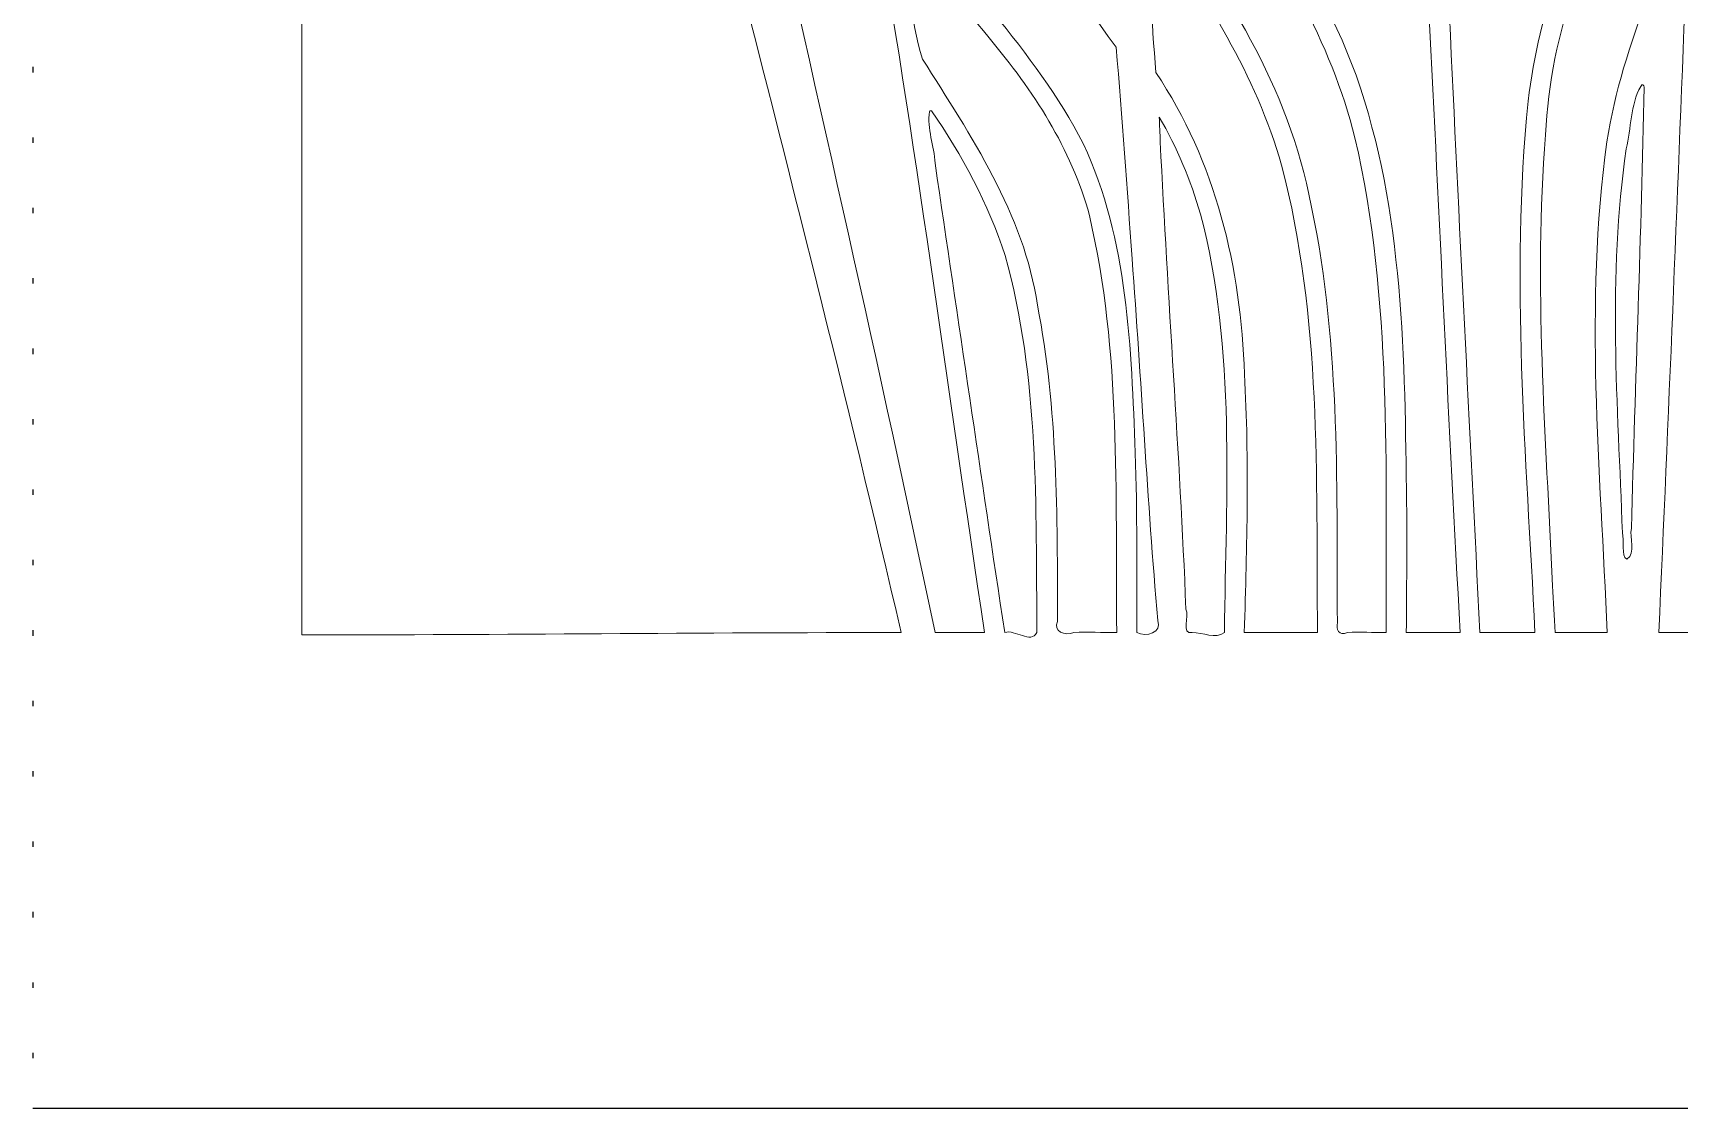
# Model space of a CAD drawing. Header units: millimetres. Extents: x -142 to 123, y -81 to 94.
# Drawn here: x -9.4 to 70.9, y -81 to -28.6 of the extents above; entities that cross this region are included whole.
import ezdxf
from ezdxf.lldxf.tags import DXFTag

# ---------------------------------------------------------------- set-up
doc = ezdxf.new("R2010")
doc.units = ezdxf.units.MM
doc.header["$MEASUREMENT"] = 0
doc.layers.add('Capa 1', color=7, linetype='Continuous')
tags = doc.linetypes.add('New Line37', pattern=[43299213.0, 3330708.7, -39968504.3]).pattern_tags.tags
tags[6:7] = [DXFTag(74, 4), DXFTag(75, 0), DXFTag(340, '0'), DXFTag(46, 1.0), DXFTag(50, 0.0), DXFTag(44, 0.0), DXFTag(45, 0.0)]
tags[4:5] = [DXFTag(74, 4), DXFTag(75, 0), DXFTag(340, '0'), DXFTag(46, 1.0), DXFTag(50, 0.0), DXFTag(44, 0.0), DXFTag(45, 0.0)]
tags = doc.linetypes.add('New Line38', pattern=[43299213.0, 3330708.7, -39968504.3]).pattern_tags.tags
tags[6:7] = [DXFTag(74, 4), DXFTag(75, 0), DXFTag(340, '0'), DXFTag(46, 1.0), DXFTag(50, 0.0), DXFTag(44, 0.0), DXFTag(45, 0.0)]
tags[4:5] = [DXFTag(74, 4), DXFTag(75, 0), DXFTag(340, '0'), DXFTag(46, 1.0), DXFTag(50, 0.0), DXFTag(44, 0.0), DXFTag(45, 0.0)]
tags = doc.linetypes.add('New Line39', pattern=[43299213.0, 3330708.7, -39968504.3]).pattern_tags.tags
tags[6:7] = [DXFTag(74, 4), DXFTag(75, 0), DXFTag(340, '0'), DXFTag(46, 1.0), DXFTag(50, 0.0), DXFTag(44, 0.0), DXFTag(45, 0.0)]
tags[4:5] = [DXFTag(74, 4), DXFTag(75, 0), DXFTag(340, '0'), DXFTag(46, 1.0), DXFTag(50, 0.0), DXFTag(44, 0.0), DXFTag(45, 0.0)]
tags = doc.linetypes.add('New Line40', pattern=[43299213.0, 3330708.7, -39968504.3]).pattern_tags.tags
tags[6:7] = [DXFTag(74, 4), DXFTag(75, 0), DXFTag(340, '0'), DXFTag(46, 1.0), DXFTag(50, 0.0), DXFTag(44, 0.0), DXFTag(45, 0.0)]
tags[4:5] = [DXFTag(74, 4), DXFTag(75, 0), DXFTag(340, '0'), DXFTag(46, 1.0), DXFTag(50, 0.0), DXFTag(44, 0.0), DXFTag(45, 0.0)]
tags = doc.linetypes.add('New Line41', pattern=[43299213.0, 3330708.7, -39968504.3]).pattern_tags.tags
tags[6:7] = [DXFTag(74, 4), DXFTag(75, 0), DXFTag(340, '0'), DXFTag(46, 1.0), DXFTag(50, 0.0), DXFTag(44, 0.0), DXFTag(45, 0.0)]
tags[4:5] = [DXFTag(74, 4), DXFTag(75, 0), DXFTag(340, '0'), DXFTag(46, 1.0), DXFTag(50, 0.0), DXFTag(44, 0.0), DXFTag(45, 0.0)]
tags = doc.linetypes.add('New Line42', pattern=[43299213.0, 3330708.7, -39968504.3]).pattern_tags.tags
tags[6:7] = [DXFTag(74, 4), DXFTag(75, 0), DXFTag(340, '0'), DXFTag(46, 1.0), DXFTag(50, 0.0), DXFTag(44, 0.0), DXFTag(45, 0.0)]
tags[4:5] = [DXFTag(74, 4), DXFTag(75, 0), DXFTag(340, '0'), DXFTag(46, 1.0), DXFTag(50, 0.0), DXFTag(44, 0.0), DXFTag(45, 0.0)]
tags = doc.linetypes.add('New Line43', pattern=[43299213.0, 3330708.7, -39968504.3]).pattern_tags.tags
tags[6:7] = [DXFTag(74, 4), DXFTag(75, 0), DXFTag(340, '0'), DXFTag(46, 1.0), DXFTag(50, 0.0), DXFTag(44, 0.0), DXFTag(45, 0.0)]
tags[4:5] = [DXFTag(74, 4), DXFTag(75, 0), DXFTag(340, '0'), DXFTag(46, 1.0), DXFTag(50, 0.0), DXFTag(44, 0.0), DXFTag(45, 0.0)]
tags = doc.linetypes.add('New Line44', pattern=[43299213.0, 3330708.7, -39968504.3]).pattern_tags.tags
tags[6:7] = [DXFTag(74, 4), DXFTag(75, 0), DXFTag(340, '0'), DXFTag(46, 1.0), DXFTag(50, 0.0), DXFTag(44, 0.0), DXFTag(45, 0.0)]
tags[4:5] = [DXFTag(74, 4), DXFTag(75, 0), DXFTag(340, '0'), DXFTag(46, 1.0), DXFTag(50, 0.0), DXFTag(44, 0.0), DXFTag(45, 0.0)]
tags = doc.linetypes.add('New Line45', pattern=[43299213.0, 3330708.7, -39968504.3]).pattern_tags.tags
tags[6:7] = [DXFTag(74, 4), DXFTag(75, 0), DXFTag(340, '0'), DXFTag(46, 1.0), DXFTag(50, 0.0), DXFTag(44, 0.0), DXFTag(45, 0.0)]
tags[4:5] = [DXFTag(74, 4), DXFTag(75, 0), DXFTag(340, '0'), DXFTag(46, 1.0), DXFTag(50, 0.0), DXFTag(44, 0.0), DXFTag(45, 0.0)]
tags = doc.linetypes.add('New Line46', pattern=[43299213.0, 3330708.7, -39968504.3]).pattern_tags.tags
tags[6:7] = [DXFTag(74, 4), DXFTag(75, 0), DXFTag(340, '0'), DXFTag(46, 1.0), DXFTag(50, 0.0), DXFTag(44, 0.0), DXFTag(45, 0.0)]
tags[4:5] = [DXFTag(74, 4), DXFTag(75, 0), DXFTag(340, '0'), DXFTag(46, 1.0), DXFTag(50, 0.0), DXFTag(44, 0.0), DXFTag(45, 0.0)]
tags = doc.linetypes.add('New Line47', pattern=[43299213.0, 3330708.7, -39968504.3]).pattern_tags.tags
tags[6:7] = [DXFTag(74, 4), DXFTag(75, 0), DXFTag(340, '0'), DXFTag(46, 1.0), DXFTag(50, 0.0), DXFTag(44, 0.0), DXFTag(45, 0.0)]
tags[4:5] = [DXFTag(74, 4), DXFTag(75, 0), DXFTag(340, '0'), DXFTag(46, 1.0), DXFTag(50, 0.0), DXFTag(44, 0.0), DXFTag(45, 0.0)]
tags = doc.linetypes.add('New Line48', pattern=[43299213.0, 3330708.7, -39968504.3]).pattern_tags.tags
tags[6:7] = [DXFTag(74, 4), DXFTag(75, 0), DXFTag(340, '0'), DXFTag(46, 1.0), DXFTag(50, 0.0), DXFTag(44, 0.0), DXFTag(45, 0.0)]
tags[4:5] = [DXFTag(74, 4), DXFTag(75, 0), DXFTag(340, '0'), DXFTag(46, 1.0), DXFTag(50, 0.0), DXFTag(44, 0.0), DXFTag(45, 0.0)]
tags = doc.linetypes.add('New Line49', pattern=[43299213.0, 3330708.7, -39968504.3]).pattern_tags.tags
tags[6:7] = [DXFTag(74, 4), DXFTag(75, 0), DXFTag(340, '0'), DXFTag(46, 1.0), DXFTag(50, 0.0), DXFTag(44, 0.0), DXFTag(45, 0.0)]
tags[4:5] = [DXFTag(74, 4), DXFTag(75, 0), DXFTag(340, '0'), DXFTag(46, 1.0), DXFTag(50, 0.0), DXFTag(44, 0.0), DXFTag(45, 0.0)]
tags = doc.linetypes.add('New Line50', pattern=[43299213.0, 3330708.7, -39968504.3]).pattern_tags.tags
tags[6:7] = [DXFTag(74, 4), DXFTag(75, 0), DXFTag(340, '0'), DXFTag(46, 1.0), DXFTag(50, 0.0), DXFTag(44, 0.0), DXFTag(45, 0.0)]
tags[4:5] = [DXFTag(74, 4), DXFTag(75, 0), DXFTag(340, '0'), DXFTag(46, 1.0), DXFTag(50, 0.0), DXFTag(44, 0.0), DXFTag(45, 0.0)]
tags = doc.linetypes.add('New Line51', pattern=[43299213.0, 3330708.7, -39968504.3]).pattern_tags.tags
tags[6:7] = [DXFTag(74, 4), DXFTag(75, 0), DXFTag(340, '0'), DXFTag(46, 1.0), DXFTag(50, 0.0), DXFTag(44, 0.0), DXFTag(45, 0.0)]
tags[4:5] = [DXFTag(74, 4), DXFTag(75, 0), DXFTag(340, '0'), DXFTag(46, 1.0), DXFTag(50, 0.0), DXFTag(44, 0.0), DXFTag(45, 0.0)]

msp = doc.modelspace()

# ---------------------------------------------------------------- linework, layer by layer
at = {"layer": 'Capa 1', "lineweight": 25}
msp.add_open_spline([(-9.4207, -81.0296), (-9.4207, -81.0296), (123.0236, -81.0296), (123.0236, -81.0296), (123.0236, -81.0296), (123.0236, -81.0296), (123.0236, 93.5119), (123.0236, 93.5119), (123.0236, 93.5119), (123.0236, 93.5119), (-9.4207, 93.5119), (-9.4207, 93.5119)], degree=3, knots=[0, 0, 0, 0, 0.25, 0.25, 0.25, 0.25, 0.5, 0.5, 0.5, 0.5, 1, 1, 1, 1], dxfattribs=at)
at = {"layer": 'Capa 1', "color": 2, "lineweight": 20}
for points, knots in [([(3.7086, -57.9337), (13.4541, -57.9337), (23.1996, -57.8179), (32.9451, -57.8179), (32.9451, -57.8179), (27.6593, -35.0087), (21.378, -12.5568), (16.2316, 10.2852), (16.2316, 10.2852), (14.7231, 17.1935), (13.3444, 24.1328), (12.2249, 31.1152), (12.2249, 31.1152), (10.8406, 33.4753), (9.647, 35.9491), (8.5786, 38.4657), (8.5786, 38.4657), (7.0499, 40.0842), (5.4245, 41.6111), (3.7086, 43.0298), (3.7086, 43.0298), (3.7086, 9.3754), (3.7086, -24.2791), (3.7086, -57.9335), (3.7086, -57.9335), (3.7086, -57.9335), (3.7086, -57.9337), (3.7086, -57.9337)], [0, 0, 0, 0, 0.125, 0.125, 0.125, 0.125, 0.25, 0.25, 0.25, 0.25, 0.375, 0.375, 0.375, 0.375, 0.5, 0.5, 0.5, 0.5, 0.625, 0.625, 0.625, 0.625, 0.75, 0.75, 0.75, 0.75, 1, 1, 1, 1]), ([(18.2855, 20.0439), (22.6137, -6.1708), (29.1731, -31.8239), (34.5987, -57.818), (34.5987, -57.818), (35.4035, -57.818), (36.2082, -57.818), (37.013, -57.818), (37.013, -57.818), (35.1866, -45.7497), (33.6296, -33.7509), (31.5312, -21.7272), (31.5312, -21.7272), (31.5312, -21.7272), (31.2666, -20.8342), (31.2666, -20.8342), (31.2666, -20.8342), (31.4931, -20.3035), (31.131, -19.6916), (31.1243, -19.1333), (31.1243, -19.1333), (28.9839, -7.2332), (26.4914, 4.7171), (22.0806, 15.9925), (22.0806, 15.9925), (21.543, 17.2034), (21.1753, 18.5316), (20.2296, 19.5035), (20.2296, 19.5035), (19.4407, 20.5274), (18.6516, 21.5512), (17.8721, 22.5823), (17.8721, 22.5823), (18.0099, 21.7362), (18.1477, 20.8901), (18.2855, 20.044), (18.2855, 20.044), (18.2855, 20.044), (18.2855, 20.0439), (18.2855, 20.0439)], [0, 0, 0, 0, 0.0909091, 0.0909091, 0.0909091, 0.0909091, 0.1818182, 0.1818182, 0.1818182, 0.1818182, 0.2727273, 0.2727273, 0.2727273, 0.2727273, 0.3636364, 0.3636364, 0.3636364, 0.3636364, 0.4545455, 0.4545455, 0.4545455, 0.4545455, 0.5454545, 0.5454545, 0.5454545, 0.5454545, 0.6363636, 0.6363636, 0.6363636, 0.6363636, 0.7272727, 0.7272727, 0.7272727, 0.7272727, 0.8181818, 0.8181818, 0.8181818, 0.8181818, 1, 1, 1, 1]), ([(85.622, -5.2899), (81.0642, -11.2364), (76.3127, -17.0988), (72.3057, -23.4134), (72.3057, -23.4134), (71.7518, -24.3244), (71.0865, -25.2689), (71.2156, -26.3921), (71.2156, -26.3921), (70.812, -36.9072), (70.3852, -47.3058), (69.9124, -57.818), (69.9124, -57.818), (71.0562, -57.818), (72.1999, -57.818), (73.3437, -57.818), (73.3437, -57.818), (73.148, -49.8069), (72.5689, -41.8882), (73.2413, -33.8856), (73.2413, -33.8856), (73.6729, -30.0128), (75.0678, -26.2172), (77.5688, -23.2072), (77.5688, -23.2072), (79.6349, -20.4717), (81.9722, -17.9567), (84.3157, -15.4599), (84.3157, -15.4599), (84.8922, -15.5219), (84.6778, -14.7236), (84.7705, -14.3768), (84.7705, -14.3768), (85.2366, -10.9411), (85.854, -7.5286), (86.5068, -4.1242), (86.5068, -4.1242), (86.2119, -4.5128), (85.917, -4.9014), (85.6221, -5.29), (85.6221, -5.29), (85.6221, -5.29), (85.622, -5.2899), (85.622, -5.2899)], [0, 0, 0, 0, 0.0833333, 0.0833333, 0.0833333, 0.0833333, 0.1666667, 0.1666667, 0.1666667, 0.1666667, 0.25, 0.25, 0.25, 0.25, 0.3333333, 0.3333333, 0.3333333, 0.3333333, 0.4166667, 0.4166667, 0.4166667, 0.4166667, 0.5, 0.5, 0.5, 0.5, 0.5833333, 0.5833333, 0.5833333, 0.5833333, 0.6666667, 0.6666667, 0.6666667, 0.6666667, 0.75, 0.75, 0.75, 0.75, 0.8333333, 0.8333333, 0.8333333, 0.8333333, 1, 1, 1, 1]), ([(44.0659, -8.3657), (44.1793, -10.3949), (44.2461, -12.4278), (44.4462, -14.4511), (44.4462, -14.4511), (48.5717, -19.4239), (52.9099, -24.4668), (55.1411, -30.6153), (55.1411, -30.6153), (57.4913, -37.3038), (57.5116, -44.4953), (57.6092, -51.501), (57.6092, -51.501), (57.631, -53.6452), (57.6046, -55.6737), (57.5927, -57.8179), (57.5927, -57.8179), (58.4691, -57.8179), (59.3456, -57.8179), (60.222, -57.8179), (60.222, -57.8179), (59.6561, -47.6729), (59.2136, -37.6374), (58.6924, -27.49), (58.6924, -27.49), (56.1014, -22.6958), (52.8639, -18.3196), (49.4863, -14.0435), (49.4863, -14.0435), (47.708, -11.8215), (45.8701, -9.6482), (44.0163, -7.4892), (44.0163, -7.4892), (44.0328, -7.7813), (44.0494, -8.0735), (44.0659, -8.3656), (44.0659, -8.3656), (44.0659, -8.3656), (44.0659, -8.3657), (44.0659, -8.3657)], [0, 0, 0, 0, 0.0909091, 0.0909091, 0.0909091, 0.0909091, 0.1818182, 0.1818182, 0.1818182, 0.1818182, 0.2727273, 0.2727273, 0.2727273, 0.2727273, 0.3636364, 0.3636364, 0.3636364, 0.3636364, 0.4545455, 0.4545455, 0.4545455, 0.4545455, 0.5454545, 0.5454545, 0.5454545, 0.5454545, 0.6363636, 0.6363636, 0.6363636, 0.6363636, 0.7272727, 0.7272727, 0.7272727, 0.7272727, 0.8181818, 0.8181818, 0.8181818, 0.8181818, 1, 1, 1, 1]), ([(69.2095, -12.4833), (65.7347, -17.3644), (62.4142, -22.3543), (59.701, -27.7134), (59.701, -27.7134), (60.1621, -37.7884), (60.6856, -47.7447), (61.181, -57.818), (61.181, -57.818), (62.0767, -57.818), (62.9724, -57.818), (63.8682, -57.818), (63.8682, -57.818), (63.4486, -49.1475), (62.663, -40.5502), (63.5392, -31.8829), (63.5392, -31.8829), (64.069, -27.46), (65.6135, -23.1333), (68.2838, -19.5566), (68.2838, -19.5566), (68.7399, -18.8091), (69.4726, -18.1713), (69.7032, -17.348), (69.7032, -17.348), (69.7732, -15.4014), (69.8079, -13.4533), (69.9039, -11.5077), (69.9039, -11.5077), (69.6724, -11.8329), (69.4409, -12.1581), (69.2094, -12.4834), (69.2094, -12.4834), (69.2094, -12.4834), (69.2095, -12.4833), (69.2095, -12.4833)], [0, 0, 0, 0, 0.1, 0.1, 0.1, 0.1, 0.2, 0.2, 0.2, 0.2, 0.3, 0.3, 0.3, 0.3, 0.4, 0.4, 0.4, 0.4, 0.5, 0.5, 0.5, 0.5, 0.6, 0.6, 0.6, 0.6, 0.7, 0.7, 0.7, 0.7, 0.8, 0.8, 0.8, 0.8, 1, 1, 1, 1]), ([(30.969, -12.7809), (31.4477, -15.7203), (32.0326, -18.6441), (32.5482, -21.5783), (32.5482, -21.5783), (35.6473, -25.698), (39.4452, -29.3504), (41.8313, -33.9582), (41.8313, -33.9582), (44.0256, -38.6485), (44.1674, -43.9541), (44.3697, -49.0447), (44.3697, -49.0447), (44.4634, -52.004), (44.4431, -54.8577), (44.4461, -57.818), (44.4461, -57.818), (44.8932, -58.0536), (45.7023, -57.831), (45.4625, -57.2287), (45.4625, -57.2287), (44.9567, -51.3543), (44.6554, -45.4644), (44.2139, -39.5849), (44.2139, -39.5849), (43.9698, -36.1391), (43.7409, -32.6919), (43.4291, -29.2513), (43.4291, -29.2513), (39.4028, -23.6072), (35.0962, -18.1534), (30.9524, -12.6073), (30.9524, -12.6073), (30.9524, -12.6073), (30.9613, -12.7005), (30.9613, -12.7005), (30.9613, -12.7005), (30.9613, -12.7005), (30.969, -12.7809), (30.969, -12.7809)], [0, 0, 0, 0, 0.0909091, 0.0909091, 0.0909091, 0.0909091, 0.1818182, 0.1818182, 0.1818182, 0.1818182, 0.2727273, 0.2727273, 0.2727273, 0.2727273, 0.3636364, 0.3636364, 0.3636364, 0.3636364, 0.4545455, 0.4545455, 0.4545455, 0.4545455, 0.5454545, 0.5454545, 0.5454545, 0.5454545, 0.6363636, 0.6363636, 0.6363636, 0.6363636, 0.7272727, 0.7272727, 0.7272727, 0.7272727, 0.8181818, 0.8181818, 0.8181818, 0.8181818, 1, 1, 1, 1]), ([(44.5289, -16.6008), (44.6576, -18.1574), (44.6074, -19.7685), (44.8838, -21.2886), (44.8838, -21.2886), (48.412, -25.7878), (51.6502, -30.7404), (52.8344, -36.4201), (52.8344, -36.4201), (54.3772, -43.2761), (54.1964, -50.3529), (54.2296, -57.335), (54.2296, -57.335), (54.1572, -57.6566), (54.2946, -58.0063), (54.7153, -57.818), (54.7153, -57.818), (55.3354, -57.7557), (55.9799, -57.8377), (56.6087, -57.818), (56.6087, -57.818), (56.5747, -49.722), (56.9133, -41.6236), (55.0889, -33.6756), (55.0889, -33.6756), (53.9005, -28.9717), (51.4396, -24.7131), (48.48, -20.9242), (48.48, -20.9242), (47.2, -19.2226), (45.8324, -17.5895), (44.4875, -15.9394), (44.4875, -15.9394), (44.5013, -16.1599), (44.5151, -16.3804), (44.5288, -16.6009), (44.5288, -16.6009), (44.5288, -16.6009), (44.5289, -16.6008), (44.5289, -16.6008)], [0, 0, 0, 0, 0.0909091, 0.0909091, 0.0909091, 0.0909091, 0.1818182, 0.1818182, 0.1818182, 0.1818182, 0.2727273, 0.2727273, 0.2727273, 0.2727273, 0.3636364, 0.3636364, 0.3636364, 0.3636364, 0.4545455, 0.4545455, 0.4545455, 0.4545455, 0.5454545, 0.5454545, 0.5454545, 0.5454545, 0.6363636, 0.6363636, 0.6363636, 0.6363636, 0.7272727, 0.7272727, 0.7272727, 0.7272727, 0.8181818, 0.8181818, 0.8181818, 0.8181818, 1, 1, 1, 1]), ([(69.3749, -19.6105), (66.3902, -23.6089), (64.6256, -28.5167), (64.3875, -33.5292), (64.3875, -33.5292), (63.7968, -40.8579), (64.4026, -48.2081), (64.7326, -55.534), (64.7326, -55.534), (64.7715, -56.3339), (64.8096, -57.0182), (64.8521, -57.8179), (64.8521, -57.8179), (65.701, -57.8179), (66.5498, -57.8179), (67.3987, -57.8179), (67.3987, -57.8179), (67.058, -49.8063), (66.2781, -41.8483), (67.3804, -33.8621), (67.3804, -33.8621), (67.765, -31.4392), (68.502, -29.0605), (69.3945, -26.8012), (69.3945, -26.8012), (69.4815, -24.2803), (69.5546, -21.7588), (69.656, -19.2384), (69.656, -19.2384), (69.5623, -19.3624), (69.4686, -19.4864), (69.3749, -19.6105)], [0, 0, 0, 0, 0.1111111, 0.1111111, 0.1111111, 0.1111111, 0.2222222, 0.2222222, 0.2222222, 0.2222222, 0.3333333, 0.3333333, 0.3333333, 0.3333333, 0.4444444, 0.4444444, 0.4444444, 0.4444444, 0.5555556, 0.5555556, 0.5555556, 0.5555556, 0.6666667, 0.6666667, 0.6666667, 0.6666667, 0.7777778, 0.7777778, 0.7777778, 0.7777778, 1, 1, 1, 1]), ([(44.8761, -22.7938), (45.0571, -25.3586), (45.1634, -27.9286), (45.3722, -30.4915), (45.3722, -30.4915), (48.2828, -34.802), (49.5379, -40.0466), (49.6927, -45.2098), (49.6927, -45.2098), (49.9348, -49.4472), (49.813, -53.5787), (49.6883, -57.818), (49.6883, -57.818), (50.8789, -57.818), (52.0696, -57.818), (53.2602, -57.818), (53.2602, -57.818), (53.1867, -50.1602), (53.465, -42.48), (51.5052, -35.0072), (51.5052, -35.0072), (50.2496, -30.624), (47.8181, -26.6918), (45.0813, -23.0874), (45.0813, -23.0874), (45.0214, -23.0199), (44.8676, -22.7365), (44.8762, -22.7938), (44.8762, -22.7938), (44.8762, -22.7938), (44.8761, -22.7938), (44.8761, -22.7938)], [0, 0, 0, 0, 0.1111111, 0.1111111, 0.1111111, 0.1111111, 0.2222222, 0.2222222, 0.2222222, 0.2222222, 0.3333333, 0.3333333, 0.3333333, 0.3333333, 0.4444444, 0.4444444, 0.4444444, 0.4444444, 0.5555556, 0.5555556, 0.5555556, 0.5555556, 0.6666667, 0.6666667, 0.6666667, 0.6666667, 0.7777778, 0.7777778, 0.7777778, 0.7777778, 1, 1, 1, 1]), ([(32.9203, -23.7942), (33.2949, -25.7991), (33.3745, -27.8787), (33.9872, -29.8266), (33.9872, -29.8266), (36.3352, -33.5734), (38.9357, -37.3714), (39.5952, -41.8397), (39.5952, -41.8397), (40.5815, -46.9195), (40.57, -52.1182), (40.5767, -57.2723), (40.5767, -57.2723), (40.3375, -57.7526), (40.9443, -58.0001), (41.367, -57.818), (41.367, -57.818), (42.0645, -57.7728), (42.7638, -57.8299), (43.4624, -57.818), (43.4624, -57.818), (43.3923, -50.986), (43.6869, -44.1661), (42.1316, -37.4622), (42.1316, -37.4622), (41.2352, -34.1847), (39.3968, -31.3628), (37.2314, -28.7985), (37.2314, -28.7985), (35.785, -26.9857), (34.2936, -25.2093), (32.846, -23.3974), (32.846, -23.3974), (32.8708, -23.5297), (32.8956, -23.662), (32.9204, -23.7943), (32.9204, -23.7943), (32.9204, -23.7943), (32.9203, -23.7942), (32.9203, -23.7942)], [0, 0, 0, 0, 0.0909091, 0.0909091, 0.0909091, 0.0909091, 0.1818182, 0.1818182, 0.1818182, 0.1818182, 0.2727273, 0.2727273, 0.2727273, 0.2727273, 0.3636364, 0.3636364, 0.3636364, 0.3636364, 0.4545455, 0.4545455, 0.4545455, 0.4545455, 0.5454545, 0.5454545, 0.5454545, 0.5454545, 0.6363636, 0.6363636, 0.6363636, 0.6363636, 0.7272727, 0.7272727, 0.7272727, 0.7272727, 0.8181818, 0.8181818, 0.8181818, 0.8181818, 1, 1, 1, 1]), ([(69.0359, -31.1612), (68.5127, -32.0765), (68.5679, -33.2027), (68.3285, -34.2121), (68.3285, -34.2121), (67.398, -40.4172), (67.9183, -46.7082), (68.1382, -52.9448), (68.1382, -52.9448), (68.2418, -53.3192), (68.061, -54.0816), (68.3496, -54.2379), (68.3496, -54.2379), (68.827, -53.9375), (68.4562, -53.196), (68.5773, -52.7362), (68.5773, -52.7362), (68.7616, -45.5583), (69.0578, -38.3784), (69.2012, -31.2026), (69.2012, -31.2026), (69.1896, -31.1136), (69.0834, -31.0136), (69.0358, -31.1613), (69.0358, -31.1613), (69.0358, -31.1613), (69.0359, -31.1612), (69.0359, -31.1612)], [0, 0, 0, 0, 0.125, 0.125, 0.125, 0.125, 0.25, 0.25, 0.25, 0.25, 0.375, 0.375, 0.375, 0.375, 0.5, 0.5, 0.5, 0.5, 0.625, 0.625, 0.625, 0.625, 0.75, 0.75, 0.75, 0.75, 1, 1, 1, 1]), ([(34.3259, -32.3849), (34.1889, -33.2275), (34.5643, -34.0713), (34.5992, -34.9174), (34.5992, -34.9174), (35.726, -42.5907), (36.841, -50.1608), (37.997, -57.818), (37.997, -57.818), (38.5044, -57.6476), (39.2687, -58.3961), (39.568, -57.818), (39.568, -57.818), (39.52, -51.7157), (39.6836, -45.3488), (38.0145, -39.4201), (38.0145, -39.4201), (37.2114, -36.8976), (35.9156, -34.5248), (34.4252, -32.3518), (34.4252, -32.3518), (34.3961, -32.3693), (34.3254, -32.3193), (34.326, -32.3849), (34.326, -32.3849), (34.326, -32.3849), (34.3259, -32.3849), (34.3259, -32.3849)], [0, 0, 0, 0, 0.125, 0.125, 0.125, 0.125, 0.25, 0.25, 0.25, 0.25, 0.375, 0.375, 0.375, 0.375, 0.5, 0.5, 0.5, 0.5, 0.625, 0.625, 0.625, 0.625, 0.75, 0.75, 0.75, 0.75, 1, 1, 1, 1]), ([(45.5872, -33.8649), (45.9494, -41.47), (46.5313, -49.0632), (46.8397, -56.6713), (46.8397, -56.6713), (46.9992, -57.0208), (46.591, -57.932), (47.1442, -57.818), (47.1442, -57.818), (47.6613, -57.7975), (48.279, -58.1789), (48.7209, -57.818), (48.7209, -57.818), (48.7884, -51.0306), (49.2908, -44.0363), (47.5531, -37.3979), (47.5531, -37.3979), (47.0686, -35.7402), (46.4119, -34.1539), (45.5377, -32.6577), (45.5377, -32.6577), (45.5542, -33.0601), (45.5708, -33.4625), (45.5873, -33.8649), (45.5873, -33.8649), (45.5873, -33.8649), (45.5872, -33.8649), (45.5872, -33.8649)], [0, 0, 0, 0, 0.125, 0.125, 0.125, 0.125, 0.25, 0.25, 0.25, 0.25, 0.375, 0.375, 0.375, 0.375, 0.5, 0.5, 0.5, 0.5, 0.625, 0.625, 0.625, 0.625, 0.75, 0.75, 0.75, 0.75, 1, 1, 1, 1])]:
    msp.add_open_spline(points, degree=3, knots=knots, dxfattribs=at)
at = {"layer": 'Capa 1', "linetype": 'New Line37', "lineweight": 25}
msp.add_open_spline([(-9.4207, -30.2156), (-9.4207, -30.3037), (-9.4207, -30.3918), (-9.4207, -30.4798)], degree=3, dxfattribs=at)
at = {"layer": 'Capa 1', "linetype": 'New Line38', "lineweight": 25}
msp.add_open_spline([(-9.4207, -33.6522), (-9.4207, -33.7404), (-9.4207, -33.8285), (-9.4207, -33.9166)], degree=3, dxfattribs=at)
at = {"layer": 'Capa 1', "linetype": 'New Line39', "lineweight": 25}
msp.add_open_spline([(-9.4207, -37.0892), (-9.4207, -37.1774), (-9.4207, -37.2656), (-9.4207, -37.3537)], degree=3, dxfattribs=at)
at = {"layer": 'Capa 1', "linetype": 'New Line40', "lineweight": 25}
msp.add_open_spline([(-9.4207, -40.5263), (-9.4207, -40.6145), (-9.4207, -40.7026), (-9.4207, -40.7906)], degree=3, dxfattribs=at)
at = {"layer": 'Capa 1', "linetype": 'New Line41', "lineweight": 25}
msp.add_open_spline([(-9.4207, -43.9633), (-9.4207, -44.0515), (-9.4207, -44.1397), (-9.4207, -44.2277)], degree=3, dxfattribs=at)
at = {"layer": 'Capa 1', "linetype": 'New Line42', "lineweight": 25}
msp.add_open_spline([(-9.4207, -47.4003), (-9.4207, -47.4885), (-9.4207, -47.5766), (-9.4207, -47.6646)], degree=3, dxfattribs=at)
at = {"layer": 'Capa 1', "linetype": 'New Line43', "lineweight": 25}
msp.add_open_spline([(-9.4207, -50.8371), (-9.4207, -50.9254), (-9.4207, -51.0136), (-9.4207, -51.1016)], degree=3, dxfattribs=at)
at = {"layer": 'Capa 1', "linetype": 'New Line44', "lineweight": 25}
msp.add_open_spline([(-9.4207, -54.2739), (-9.4207, -54.3622), (-9.4207, -54.4504), (-9.4207, -54.5383)], degree=3, dxfattribs=at)
at = {"layer": 'Capa 1', "linetype": 'New Line45', "lineweight": 25}
msp.add_open_spline([(-9.4207, -57.7107), (-9.4207, -57.799), (-9.4207, -57.887), (-9.4207, -57.9749)], degree=3, dxfattribs=at)
at = {"layer": 'Capa 1', "linetype": 'New Line46', "lineweight": 25}
msp.add_open_spline([(-9.4207, -61.1472), (-9.4207, -61.2356), (-9.4207, -61.3238), (-9.4207, -61.4118)], degree=3, dxfattribs=at)
at = {"layer": 'Capa 1', "linetype": 'New Line47', "lineweight": 25}
msp.add_open_spline([(-9.4207, -64.5842), (-9.4207, -64.6727), (-9.4207, -64.7608), (-9.4207, -64.8487)], degree=3, dxfattribs=at)
at = {"layer": 'Capa 1', "linetype": 'New Line48', "lineweight": 25}
msp.add_open_spline([(-9.4207, -68.0212), (-9.4207, -68.1098), (-9.4207, -68.1979), (-9.4207, -68.2857)], degree=3, dxfattribs=at)
at = {"layer": 'Capa 1', "linetype": 'New Line49', "lineweight": 25}
msp.add_open_spline([(-9.4207, -71.4584), (-9.4207, -71.547), (-9.4207, -71.635), (-9.4207, -71.7225)], degree=3, dxfattribs=at)
at = {"layer": 'Capa 1', "linetype": 'New Line50', "lineweight": 25}
msp.add_open_spline([(-9.4207, -74.8949), (-9.4207, -74.984), (-9.4207, -75.0722), (-9.4207, -75.1595)], degree=3, dxfattribs=at)
at = {"layer": 'Capa 1', "linetype": 'New Line51', "lineweight": 25}
msp.add_open_spline([(-9.4207, -78.3321), (-9.4207, -78.4224), (-9.4207, -78.5105), (-9.4207, -78.5964)], degree=3, dxfattribs=at)

doc.saveas('drawing.dxf')
